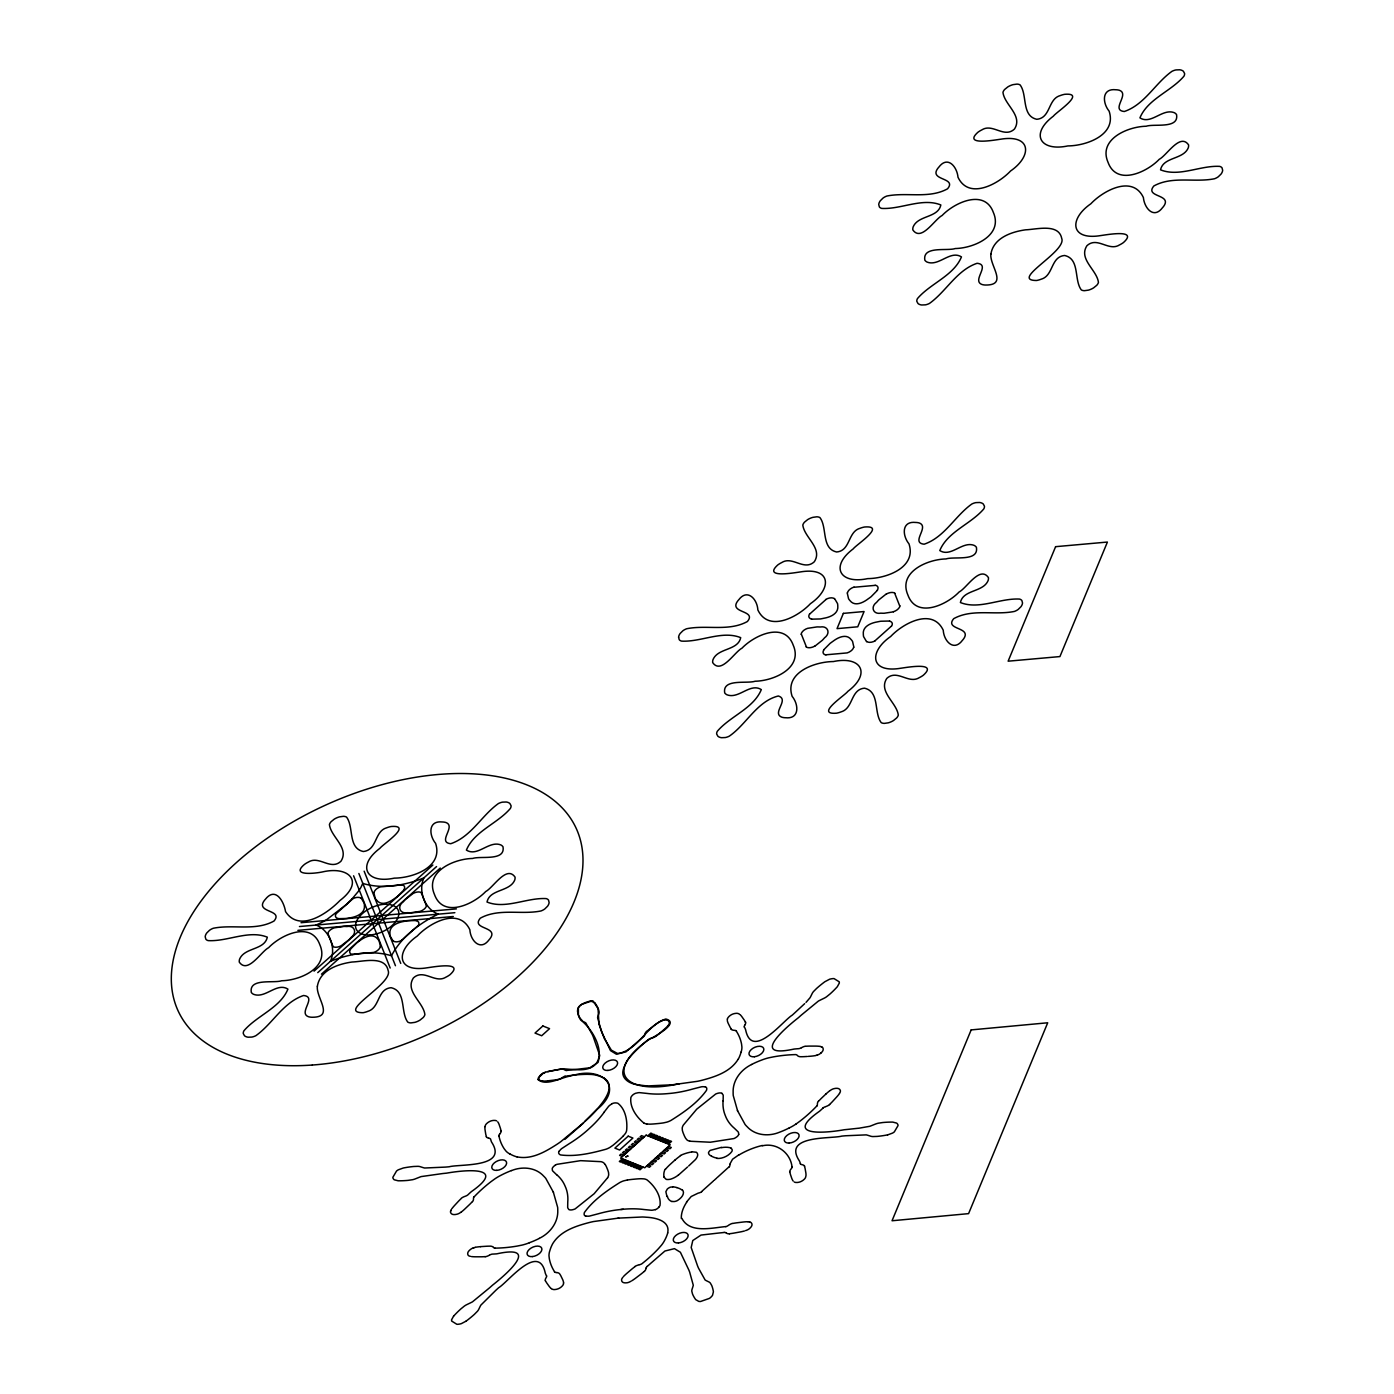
<?xml version="1.0" encoding="UTF-8"?>
<svg xmlns="http://www.w3.org/2000/svg" width="1394" height="1394" viewBox="0 0 1394 1394"><rect width="100%" height="100%" fill="white"/><g stroke="black" fill="none" stroke-linecap="round" stroke-linejoin="round"><path stroke-width="1.5" d="M729.881 1164.426L729.881 1164.6A6.656 3.816 -24.6 0 1 729.236 1166.987M729.881 1164.042L732.564 1159.233L739.099 1154.65M723.137 1100.911L723.225 1095.51A13.574 7.789 -24.6 0 0 722.928 1094.639L721.883 1093.419M484.99 1126.77L484.92 1127.328A40.548 23.262 -24.6 0 0 485.095 1130.151L485.739 1134.176A61.824 35.46 -24.6 0 0 486.401 1136.528L486.436 1136.668M738.663 1134.333L738.541 1132.712A13.574 7.789 -24.6 0 0 738.14 1131.876L734.324 1128.199A87.073 49.94 -24.6 0 1 725.926 1117.117L725.089 1115.008A87.055 49.94 -24.6 0 1 723.068 1100.929M485.025 1126.596L485.251 1125.725A6.674 3.834 -24.6 0 1 485.443 1125.237A6.029 3.45 -24.6 0 1 486.576 1123.669L487.691 1122.71A8.242 4.722 -24.6 0 1 490.148 1121.264L490.984 1120.933A8.242 4.722 -24.6 0 1 493.668 1120.41L495.027 1120.428A6.029 3.45 -24.6 0 1 496.665 1120.915M667.656 1232.923C670.479 1220.795 655.337 1217.642 646.45 1217.241A65.082 37.342 -24.6 0 0 642.355 1216.997L618.03 1218.129M373.836 892.491L375.16 898.276A47.291 27.131 -24.6 0 0 376.485 900.036M380.475 946.718L379.151 940.933A47.291 27.131 -24.6 0 0 377.826 939.173C373.034 932.795 364.583 936.96 359.582 940.811A47.291 27.131 -24.6 0 0 356.655 942.936L350.243 949.419M847.238 592.973L848.563 598.758A47.291 27.131 -24.6 0 0 849.887 600.518C854.679 606.913 863.147 602.731 868.131 598.88A47.291 27.131 -24.6 0 0 871.076 596.754L877.471 590.272M853.877 647.199L852.553 641.414A47.291 27.131 -24.6 0 0 851.229 639.672C846.437 633.277 837.968 637.441 832.985 641.292A47.291 27.131 -24.6 0 0 830.04 643.436L823.627 649.9M646.119 1268.07L645.962 1268.679A7.371 4.234 -24.6 0 1 644.411 1271.433M741.155 1052.017L741.434 1051.006A33.351 19.133 -24.6 0 0 741.904 1047.016L741.556 1044.071A108.732 62.364 -24.6 0 0 736.259 1031.055M450.872 1210.41L451.36 1209.504M744.797 1025.165L744.675 1025.392A4.391 2.509 -24.6 0 0 744.257 1027.029M404.086 889.79L397.673 896.272A47.291 27.131 -24.6 0 1 394.746 898.398C389.745 902.249 381.276 906.431 376.485 900.036M738.21 1059.179C730.526 1071.759 715.575 1076.691 702.088 1080.245A65.082 37.342 -24.6 0 1 697.453 1081.308L672.152 1084.828M607.61 1177.773L594.14 1193.734L575.164 1208.894A8.974 5.14 -24.6 0 1 573.23 1209.574A5.785 3.311 -24.6 0 1 568.891 1209.574L567.968 1208.249A13.574 7.789 -24.6 0 1 567.672 1207.378L567.759 1201.976A87.055 49.94 -24.6 0 0 565.894 1188.002L564.953 1185.789A87.073 49.94 -24.6 0 0 556.642 1174.654M839.537 1093.384L840.024 1092.478A6.674 3.834 -24.6 0 0 840.233 1091.99A6.029 3.45 -24.6 0 0 840.338 1090.526L839.937 1089.69A8.242 4.722 -24.6 0 0 838.526 1088.609L837.881 1088.418A8.242 4.722 -24.6 0 0 835.442 1088.383L833.961 1088.662A6.029 3.45 -24.6 0 0 831.765 1089.516A6.674 3.834 -24.6 0 0 831.138 1089.881L830.162 1090.509M686.493 1202.046L691.232 1196.488L698.237 1193.107A6.656 3.816 -24.6 0 0 701.67 1191.818M559.116 1151.305L560.615 1149.545A13.574 7.789 -24.6 0 1 561.747 1148.569L568.979 1143.847A87.055 49.94 -24.6 0 0 587.397 1130.255L590.237 1127.659A87.073 49.94 -24.6 0 0 604.142 1112.238M839.415 1093.558L839.031 1094.133A40.548 23.262 -24.6 0 1 836.47 1097.217L832.375 1101.678A61.824 35.46 -24.6 0 1 829.674 1104.362L829.5 1104.518M604.072 1112.238L608.533 1106.418A13.574 7.789 -24.6 0 1 609.596 1105.407L611.757 1103.909M499.941 1133.758L499.522 1134.298A4.339 2.492 -24.6 0 0 498.721 1135.988M665.53 1169.287L666.297 1168.329A25.319 14.532 -24.6 0 1 666.855 1167.684A53.686 30.79 -24.6 0 1 670.148 1164.426L674.853 1160.156M623.048 1277.061L622.369 1277.949A6.674 3.834 -24.6 0 0 622.055 1278.437A6.029 3.45 -24.6 0 0 621.585 1279.971L621.724 1280.912A8.242 4.722 -24.6 0 0 622.735 1282.236L623.275 1282.515A8.242 4.722 -24.6 0 0 625.488 1282.881L626.917 1282.794A6.029 3.45 -24.6 0 0 629.13 1282.166A6.674 3.834 -24.6 0 0 629.792 1281.853L630.994 1281.243M667.848 1025.827L668.528 1024.938A6.674 3.834 -24.6 0 0 668.841 1024.451A6.029 3.45 -24.6 0 0 669.312 1022.9L669.172 1021.976A8.242 4.722 -24.6 0 0 668.162 1020.652L667.621 1020.373A8.242 4.722 -24.6 0 0 665.408 1020.007L663.98 1020.094A6.029 3.45 -24.6 0 0 661.767 1020.722M336.407 913.471L352.543 899.06M417.921 925.755L401.786 940.148M809.792 613.952L825.928 599.542M891.306 626.237L875.171 640.648M667.691 1026.001L667.186 1026.576A40.548 23.262 -24.6 0 1 664.067 1029.504L659.17 1033.703A61.841 35.477 -24.6 0 1 656.016 1036.195L655.894 1036.282A7.388 4.234 -24.6 0 1 652.183 1037.99M453.59 1316.145L451.586 1319.769A13.696 7.859 -24.6 0 0 451.656 1321.059L456.744 1324.23A4.984 2.858 -24.6 0 0 457.946 1324.283L459.306 1324.108A13.243 7.597 -24.6 0 0 461.292 1323.655L466.101 1321.146M472.339 1201.645L472.287 1201.698A61.841 35.477 -24.6 0 1 469.621 1204.451L465.056 1208.79A40.548 23.262 -24.6 0 1 461.78 1211.647L461.083 1212.135M818.505 1101.295L818.661 1101.138A61.841 35.477 -24.6 0 1 821.258 1098.437L825.823 1094.098M352.316 898.59L358.188 891.568A53.495 30.685 -24.6 0 0 359.077 890.313L359.391 889.842A46.351 26.591 -24.6 0 0 361.203 886.811L362.771 883.326A36.749 21.084 -24.6 0 0 363.416 883.622C382.862 889.302 404.347 885.469 422.94 878.307A36.697 21.049 -24.6 0 0 423.881 877.889A36.749 21.084 -24.6 0 0 423.567 878.568C418.287 891.358 424.647 908.505 437.594 913.906A36.697 21.049 -24.6 0 0 438.274 914.15A36.749 21.084 -24.6 0 0 437.315 914.551C419.141 923.56 401.577 936.89 391.871 955.029A36.697 21.049 -24.6 0 0 391.557 955.883A36.749 21.084 -24.6 0 0 390.912 955.587C371.466 949.906 349.981 953.74 331.389 960.902A36.697 21.049 -24.6 0 0 330.448 961.32A36.749 21.084 -24.6 0 0 330.744 960.64C336.024 947.85 329.664 930.704 316.734 925.302A36.697 21.049 -24.6 0 0 316.055 925.058L320.812 922.88A46.385 26.608 -24.6 0 0 324.802 920.737L325.394 920.389A53.286 30.563 -24.6 0 0 326.998 919.413L345.956 904.828A95.872 54.993 -24.6 0 0 352.316 898.59M623.275 1135.971L625.296 1133.583A13.034 7.475 -24.6 0 0 626.62 1130.586C627.596 1121.212 625.732 1109.31 617.925 1103.316A8.974 5.14 -24.6 0 0 616.392 1102.968A5.785 3.311 -24.6 0 0 611.705 1103.821M585.027 1121.212L597.817 1108.317A65.082 37.342 -24.6 0 0 600.483 1105.076C606.146 1098.141 614.824 1085.055 604.299 1078.329M806.011 1002.408L810.053 997.721A54.122 31.051 -24.6 0 0 811.151 995.612L812.319 993.242A12.372 7.092 -24.6 0 1 813.504 991.552L816.553 988.485A78.256 44.887 -24.6 0 1 824.812 981.759L829.587 979.233A13.243 7.597 -24.6 0 1 831.591 978.78L832.95 978.605A4.984 2.858 -24.6 0 1 834.152 978.658L839.24 981.829A13.696 7.859 -24.6 0 1 839.293 983.119L837.306 986.743A78.9 45.253 -24.6 0 1 830.11 993.905L826.555 996.78A12.372 7.092 -24.6 0 1 824.446 998.069L821.223 999.637A54.122 31.034 -24.6 0 0 818.417 1001.049L801.428 1015.006A166.496 95.506 -24.6 0 0 798.413 1017.69C782.853 1029.852 750.808 1058.464 794.092 1049.055A93.032 53.373 -24.6 0 1 798.745 1048.671A4.391 2.509 -24.6 0 0 800.958 1047.957L801.376 1047.748M804.669 1003.663L795.155 1012.497A166.496 95.506 -24.6 0 1 792.193 1015.198C783.306 1020.356 751.993 1060.956 745.598 1029.696A93.032 53.373 -24.6 0 0 744.396 1026.977M580.165 1125.725L589.836 1117.012A149.28 85.626 -24.6 0 0 597.329 1109.171C623.815 1087.39 603.027 1067.543 575.565 1074.704A50.602 29.03 -24.6 0 0 568.996 1076.29C559.813 1078.276 545.629 1086.292 538.101 1079.583M728.818 1167.039L716.986 1177.756M716.289 1178.4L714.216 1180.265M583.528 1123.006L564.797 1139.438M688.671 1165.976L695.397 1159.616A12.755 7.319 -24.6 0 0 697.383 1156.375L697.662 1155.382A9.34 5.367 -24.6 0 0 696.338 1152.246L691.685 1151.775M622.334 1158.797L619.337 1161.498L620.661 1162.038L623.676 1159.338M647.844 1135.814L650.841 1133.113L652.183 1133.653L649.186 1136.354M625.07 1159.895L622.072 1162.596L623.414 1163.136L626.411 1160.435M650.58 1136.912L653.594 1134.211L654.919 1134.733L651.922 1137.434M627.77 1160.975L624.773 1163.676L626.115 1164.217L629.112 1161.516M653.298 1137.992L656.295 1135.291L657.637 1135.814L654.622 1138.515M630.611 1162.108L627.614 1164.809L628.955 1165.349L631.952 1162.648M656.121 1139.125L659.135 1136.424L660.46 1136.946L657.463 1139.647M633.434 1163.241L630.437 1165.942L631.761 1166.464L634.758 1163.763M658.944 1140.24L661.941 1137.539L663.283 1138.079L660.286 1140.78M636.256 1164.373L633.259 1167.074L634.601 1167.597L637.598 1164.896M661.784 1141.372L664.781 1138.671L666.123 1139.212L663.126 1141.913M638.975 1165.454L635.978 1168.155L637.302 1168.677L640.299 1165.976M664.485 1142.453L667.482 1139.752L668.824 1140.292L665.827 1142.993M641.71 1166.534L638.713 1169.235L640.038 1169.775L643.052 1167.074M667.221 1143.55L670.218 1140.85L671.559 1141.39L668.562 1144.091M687.573 1166.97L678.442 1175.072M314.051 971.148L432.872 865.047M317.745 972.646L436.566 866.563M321.456 974.162L440.26 868.061M701.565 1191.591L713.501 1180.892M580.688 1125.237L560.719 1141.721A65.082 37.342 -24.6 0 1 556.764 1144.439C545.106 1151.914 531.48 1159.843 517.104 1156.881M646.642 1031.49L646.799 1031.351A61.824 35.46 -24.6 0 1 649.883 1028.824L655.163 1024.799A40.548 23.262 -24.6 0 1 658.909 1022.203L659.676 1021.785M644.202 1271.45L644.15 1271.502A61.824 35.46 -24.6 0 1 641.013 1274.064L635.734 1278.071A40.548 23.262 -24.6 0 1 631.987 1280.685M820.944 1053.01L819.742 1053.934A6.029 3.45 -24.6 0 1 817.616 1054.979A6.674 3.834 -24.6 0 1 816.936 1055.188M635.072 1266.554L634.88 1266.693A61.841 35.477 -24.6 0 0 631.726 1269.185L626.812 1273.384A40.548 23.262 -24.6 0 0 623.676 1276.312M829.813 1090.735L829.134 1091.241A40.548 23.262 -24.6 0 0 825.84 1094.098M796.026 1124.017L799.929 1121.194A108.732 62.364 -24.6 0 0 816.657 1106.139M460.787 1212.344L459.898 1212.919A6.674 3.834 -24.6 0 1 459.131 1213.372A6.029 3.45 -24.6 0 1 456.936 1214.226L455.455 1214.505A8.242 4.722 -24.6 0 1 453.015 1214.47L452.37 1214.279A8.242 4.722 -24.6 0 1 450.959 1213.181L450.558 1212.362A6.029 3.45 -24.6 0 1 450.663 1210.898M562.34 1077.597L562.88 1077.248A4.339 2.492 -24.6 0 1 565.058 1076.22M562.183 1077.701L562.026 1077.806A7.388 4.234 -24.6 0 1 558.367 1079.531L558.14 1079.444A61.841 35.477 -24.6 0 1 554.237 1080.071L547.912 1080.838M680.586 1155.731L679.784 1156.253A44.242 25.371 -24.6 0 0 674.888 1160.174M728.208 1225.518L728.016 1225.64A4.339 2.492 -24.6 0 1 725.838 1226.668M728.713 1225.187L728.87 1225.082A7.388 4.234 -24.6 0 1 732.53 1223.357L732.756 1223.444A61.841 35.477 -24.6 0 1 736.659 1222.817L742.985 1222.05A40.548 23.262 -24.6 0 1 747.184 1221.736L747.916 1221.771M659.902 1021.645L661.104 1021.035M751.575 1064.528C740.894 1069.651 732.547 1080.402 733.139 1092.635A65.082 37.342 -24.6 0 0 733.261 1095.614L737.618 1110.966M539.304 1238.36C550.003 1233.237 558.349 1222.468 557.757 1210.253A65.082 37.342 -24.6 0 0 557.635 1207.274L553.279 1191.922M886.357 593.896L878.778 599.908A47.291 27.131 -24.6 0 0 876.599 602.347C870.309 606.791 873.027 614.667 880.886 613.168A47.291 27.131 -24.6 0 0 884.092 613.255L893.467 611.844M814.758 646.276L822.321 640.282A47.291 27.131 -24.6 0 0 824.516 637.842C830.789 633.381 828.088 625.523 820.212 627.004A47.291 27.131 -24.6 0 0 817.023 626.917L807.631 628.328A7.266 4.165 -24.6 0 0 801.132 634.305M801.463 1047.696L801.898 1047.486A7.371 4.234 -24.6 0 1 805.68 1046.127L805.854 1046.249A61.824 35.46 -24.6 0 1 809.583 1046.092L815.542 1046.092A40.548 23.262 -24.6 0 1 819.463 1046.319L820.125 1046.441M489.521 1255.14L489.921 1254.931A4.391 2.509 -24.6 0 1 492.187 1254.112A93.032 53.373 -24.6 0 0 496.787 1253.833C540.018 1244.424 508.165 1272.879 492.483 1285.198A166.496 95.506 -24.6 0 1 489.468 1287.882L472.479 1301.839A54.122 31.034 -24.6 0 1 469.673 1303.251L466.45 1304.801A12.372 7.092 -24.6 0 0 464.324 1306.108L460.787 1308.983A78.9 45.253 -24.6 0 0 453.608 1316.145M489.172 1255.314L488.998 1255.402A7.371 4.234 -24.6 0 1 485.217 1256.761M789.265 1127.938L790.659 1127.241A33.351 19.133 -24.6 0 0 796.026 1124.017M544.061 1072.84A6.674 3.834 -24.6 0 0 543.381 1073.136L538.328 1077.91A10.682 6.134 -24.6 0 0 538.101 1079.583M544.096 1072.735L545.35 1072.265M543.399 1073.153L546.431 1071.934A40.548 23.262 -24.6 0 1 550.822 1070.923L557.269 1069.738A61.824 35.46 -24.6 0 1 561.155 1069.181L561.381 1069.163M529.424 1242.751L527.96 1243.309A33.351 19.133 -24.6 0 1 522.001 1245.103L517.348 1246.044A108.732 62.364 -24.6 0 1 495.288 1248.135M825.527 1106.679L825.091 1106.836A4.391 2.509 -24.6 0 0 822.965 1107.969M825.806 1106.575L826.067 1106.47A7.371 4.234 -24.6 0 0 829.622 1104.588M511.528 1170.594C522.28 1166.186 535.749 1167.301 543.834 1176.275A65.082 37.342 -24.6 0 1 545.821 1178.435L553.453 1192.34M745.616 1230.606L746.801 1230.153A6.674 3.834 -24.6 0 0 747.48 1229.874A6.029 3.45 -24.6 0 0 749.449 1228.637L750.495 1227.644A8.242 4.722 -24.6 0 0 751.784 1225.727L751.958 1225.134A8.242 4.722 -24.6 0 0 751.732 1223.462L751.192 1222.712A6.029 3.45 -24.6 0 0 749.798 1221.998M655.337 1209.591L652.793 1210.149A13.574 7.789 -24.6 0 1 651.364 1210.253L644.22 1209.556A87.055 49.94 -24.6 0 0 623.937 1209.19L620.8 1209.504M816.936 1055.188L815.734 1055.502M473.96 1247.7L475.232 1247.369M547.807 1071.69L561.242 1069.024A22.409 12.842 -24.6 0 1 565.18 1068.937L568.595 1069.215A45.758 26.242 -24.6 0 0 573.108 1069.39C611.652 1074.007 601.354 1037.45 581.768 1020.826A12.372 7.092 -24.6 0 1 580.584 1019.833L579.19 1017.428A78.256 44.887 -24.6 0 1 577.499 1011.086C577.343 1004.604 585.898 1002.181 590.986 1000.892A4.931 2.823 -24.6 0 1 593.217 1001.119L598.061 1008.664L598.984 1024.276L604.438 1038.739L611.374 1050.17L617.35 1053.376A8.503 4.879 -24.6 0 0 621.027 1052.906C639.933 1047.086 647.356 1024.799 665.827 1018.997C679.889 1022.621 656.173 1035.69 650.859 1038.53A20.962 12.023 -24.6 0 0 646.485 1041.248C602.557 1073.607 627.875 1095.423 679.348 1083.713M638.888 1264.881L638.713 1264.933A7.388 4.234 -24.6 0 0 634.967 1266.466M652.009 1038.007L651.207 1038.216A4.339 2.492 -24.6 0 0 648.977 1039.14A108.732 62.364 -24.6 0 0 632.388 1054.3L629.548 1057.541A33.351 19.133 -24.6 0 0 626.673 1061.758L626.115 1062.803A55.168 31.644 -24.6 0 0 623.153 1069.965C620.731 1078.939 630.349 1084.149 637.877 1084.759M639.463 1264.724L639.689 1264.672A4.339 2.492 -24.6 0 0 641.92 1263.748A108.732 62.364 -24.6 0 0 658.508 1248.588L661.348 1245.347A33.351 19.133 -24.6 0 0 664.224 1241.13L664.781 1240.085A55.168 31.644 -24.6 0 0 667.743 1232.906M853.999 587.257L875.101 585.375M815.42 1055.589L814.584 1055.746A40.548 23.262 -24.6 0 1 810.332 1056.234L808.311 1056.391M475.476 1247.299L476.295 1247.142A40.548 23.262 -24.6 0 1 480.564 1246.654M887.56 1134.925L892.63 1133.061A13.696 7.859 -24.6 0 0 894.338 1131.876L897.997 1125.655A4.984 2.858 -24.6 0 0 897.928 1124.801L897.527 1124.034A13.243 7.597 -24.6 0 0 896.673 1123.111L892.77 1122.1A78.256 44.887 -24.6 0 0 882.82 1122.519L878.359 1123.181A12.372 7.092 -24.6 0 0 875.99 1123.86L872.679 1125.167A54.122 31.051 -24.6 0 1 869.751 1126.3L859.331 1128.147M627.387 1180.021L623.972 1180.77A13.034 7.475 -24.6 0 0 619.807 1182.53C606.826 1190.72 593.478 1199.92 584.434 1212.466A8.974 5.14 -24.6 0 0 584.138 1213.808A5.785 3.311 -24.6 0 0 585.828 1216.213M725.838 1226.581C711.916 1227.8 689.734 1233.795 681.858 1218.321M762.344 1145.816C776.406 1142.383 790.45 1152.664 792.036 1166.935M858.443 1128.234L848.284 1129.332A166.496 95.506 -24.6 0 1 844.328 1129.732C823.209 1133.496 783.898 1136.197 819.567 1111.21A93.032 53.373 -24.6 0 0 823.052 1108.003M729.515 1233.725L729.742 1233.707A61.824 35.46 -24.6 0 0 733.627 1233.15L740.075 1231.982A40.548 23.262 -24.6 0 0 744.466 1230.989M721.517 1147.349L710.191 1150.399A7.04 4.043 -24.6 0 0 709.006 1151.723L708.657 1152.35A3.415 1.969 -24.6 0 0 708.483 1152.977L708.954 1154.249A18.07 10.368 -24.6 0 0 711.654 1156.253M618.727 1218.06L593.443 1221.562A65.082 37.342 -24.6 0 0 588.808 1222.643C575.321 1226.197 560.371 1231.129 552.686 1243.709A55.168 31.644 -24.6 0 0 549.794 1250.854L549.463 1251.882A33.351 19.133 -24.6 0 0 548.992 1255.872L549.341 1258.817A108.732 62.364 -24.6 0 0 554.638 1271.833M623.292 1209.26L620.156 1209.574A87.073 49.94 -24.6 0 0 597.956 1213.86L589.662 1216.038A13.574 7.789 -24.6 0 1 588.198 1216.213L585.933 1216.108M301.034 922.706L456.448 908.871M299.449 926.54L454.862 912.687M297.88 930.356L453.277 916.503M672.866 1084.759L648.541 1085.891A65.082 37.342 -24.6 0 1 644.446 1085.647L638.504 1084.863M480.564 1246.637L486.75 1246.236A61.841 35.477 -24.6 0 1 490.444 1246.149L490.636 1246.166A7.388 4.234 -24.6 0 1 493.267 1247.16L493.459 1247.369M485.182 1256.621L485.112 1256.621A61.824 35.46 -24.6 0 1 481.313 1256.796L475.337 1256.796A40.548 23.262 -24.6 0 1 471.433 1256.569M807.353 1056.46L804.146 1056.652A61.841 35.477 -24.6 0 1 800.452 1056.722L800.313 1056.722A7.388 4.234 -24.6 0 1 797.612 1055.728L797.246 1055.345A4.339 2.492 -24.6 0 0 795.713 1054.596A108.732 62.364 -24.6 0 0 773.548 1056.844L768.896 1057.785A33.351 19.133 -24.6 0 0 762.936 1059.579L761.472 1060.137A55.168 31.644 -24.6 0 0 751.558 1064.476M590.342 1001.397L581.612 1004.429A4.984 2.858 -24.6 0 0 580.479 1005.248L579.503 1006.172A13.243 7.597 -24.6 0 0 578.371 1007.566L578.405 1014.797A60.639 34.78 -24.6 0 0 580.218 1018.404L582.936 1021.419M672.71 1186.886L670.584 1187.13A3.415 1.969 -24.6 0 0 669.678 1187.461L668.859 1187.897A7.04 4.043 -24.6 0 0 667.29 1189.065L665.862 1191.713L666.959 1196.505M542.963 1081.117L543.73 1081.134A40.548 23.262 -24.6 0 0 547.912 1080.82M825.997 654.797L847.116 652.915A7.266 4.165 -24.6 0 0 853.668 647.252M401.716 884.894L380.614 886.776A7.266 4.165 -24.6 0 0 374.062 892.439M352.612 954.315L373.714 952.433A7.266 4.165 -24.6 0 0 380.266 946.77M542.754 1081.099L541.796 1081.012A6.674 3.834 -24.6 0 1 541.099 1080.89M748.142 1221.789L749.24 1221.893A6.674 3.834 -24.6 0 1 749.763 1222.102M556.833 1272.583L556.171 1272.513A4.339 2.492 -24.6 0 1 554.446 1271.938M646.781 1124L649.831 1124.156A73.934 42.395 -24.6 0 0 656.591 1123.686A73.934 42.395 -24.6 0 0 663.492 1122.884L666.924 1122.118A13.034 7.475 -24.6 0 0 671.072 1120.358C684.071 1112.168 697.418 1102.968 706.462 1090.404A8.974 5.14 -24.6 0 0 706.758 1089.08A5.785 3.311 -24.6 0 0 705.068 1086.675M717.039 1158.187L714.652 1157.543A71.077 40.757 -24.6 0 1 713.362 1157.055L711.62 1156.288M704.963 1086.78L702.698 1086.675A13.574 7.789 -24.6 0 0 701.234 1086.85L692.94 1088.975A87.073 49.94 -24.6 0 1 670.741 1093.349L666.959 1093.68A87.055 49.94 -24.6 0 1 646.624 1093.384L639.532 1092.635A13.574 7.789 -24.6 0 0 638.086 1092.739L635.559 1093.297A5.785 3.311 -24.6 0 0 631.709 1096.12A8.974 5.14 -24.6 0 0 630.872 1097.496C629.583 1107.237 636.431 1116.995 643.749 1122.937M672.047 1201.401L673.703 1201.558A5.297 3.032 -24.6 0 0 677.414 1200.565L679.54 1199.049A11.222 6.43 -24.6 0 0 682.154 1189.674M820.317 1046.493L821.293 1046.755A6.674 3.834 -24.6 0 1 821.728 1046.911M689.891 1141.233L710.313 1142.226L733.993 1138.549A8.974 5.14 -24.6 0 0 735.805 1137.556A5.785 3.311 -24.6 0 0 738.803 1134.315M470.51 1256.377L469.656 1256.151A6.674 3.834 -24.6 0 1 469.151 1255.977A6.029 3.45 -24.6 0 1 468.036 1255.018L467.739 1254.147A8.242 4.722 -24.6 0 1 467.966 1252.335L468.279 1251.725A8.242 4.722 -24.6 0 1 469.952 1249.878L471.155 1248.954A6.029 3.45 -24.6 0 1 473.28 1247.909M889.668 621.027L880.781 621.236A47.291 27.131 -24.6 0 0 877.262 621.916C870.884 622.979 862.328 626.481 863.322 634.375A47.291 27.131 -24.6 0 0 863.566 636.605L866.545 641.658M811.447 619.163L820.334 618.953A47.291 27.131 -24.6 0 0 823.837 618.256C830.232 617.211 838.77 613.691 837.794 605.798A47.291 27.131 -24.6 0 0 837.533 603.585L834.553 598.514M416.283 920.528L407.379 920.754A47.291 27.131 -24.6 0 0 403.877 921.434C397.482 922.479 388.943 925.999 389.919 933.893A47.291 27.131 -24.6 0 0 390.181 936.123L393.16 941.177M338.045 918.681L346.932 918.454A47.291 27.131 -24.6 0 0 350.452 917.775C356.829 916.729 365.385 913.209 364.409 905.316A47.291 27.131 -24.6 0 0 364.148 903.085L361.168 898.032M488.911 1138.218L489.242 1138.306A4.391 2.509 -24.6 0 1 490.583 1139.107A93.032 53.373 -24.6 0 0 491.507 1141.965C508.775 1168.067 459.637 1163.833 449.147 1166.778A166.496 95.506 -24.6 0 1 445.209 1167.109L424.63 1168.015A54.122 31.034 -24.6 0 1 422.417 1167.388L419.96 1166.604A12.372 7.092 -24.6 0 0 417.973 1166.325L413.722 1166.482A78.9 45.253 -24.6 0 0 403.319 1167.998L398.248 1169.827A13.696 7.859 -24.6 0 0 396.541 1171.012L392.899 1177.233A4.984 2.858 -24.6 0 0 392.969 1178.087L393.369 1178.854A13.243 7.597 -24.6 0 0 394.223 1179.777L398.126 1180.788A78.256 44.887 -24.6 0 0 408.076 1180.37L412.537 1179.707A12.372 7.092 -24.6 0 0 414.907 1179.028L418.217 1177.721A54.122 31.051 -24.6 0 1 421.145 1176.588L442.612 1173.556A166.496 95.506 -24.6 0 1 446.55 1173.156C467.513 1169.461 507.137 1166.534 471.329 1191.678A93.032 53.373 -24.6 0 0 467.844 1194.885A4.391 2.509 -24.6 0 1 465.788 1196.035L464.916 1196.383A7.371 4.234 -24.6 0 0 461.275 1198.3L461.222 1198.526A61.824 35.46 -24.6 0 0 458.521 1201.21L454.392 1205.671A40.548 23.262 -24.6 0 0 451.848 1208.737M488.702 1138.166L488.632 1138.149A7.371 4.234 -24.6 0 1 486.262 1136.755M804.634 1166.133A7.371 4.234 -24.6 0 0 802.404 1164.757L801.829 1164.617A4.391 2.509 -24.6 0 1 800.313 1163.781M676.874 1187.583L678.739 1188.246A71.077 40.757 -24.6 0 1 679.976 1188.786L681.893 1189.849M644.342 1136.755L641.501 1135.622L640.09 1136.894L642.93 1138.027M668.458 1146.391L671.298 1147.523L669.887 1148.795L667.046 1147.663M641.449 1139.368L638.609 1138.236L637.197 1139.508L640.038 1140.64M665.565 1149.005L668.406 1150.137L666.994 1151.409L664.154 1150.277M638.591 1141.947L635.751 1140.815L634.34 1142.087L637.163 1143.219M662.708 1151.583L665.548 1152.716L664.119 1153.988L661.296 1152.855M635.577 1144.648L632.754 1143.516L631.343 1144.788L634.165 1145.92M659.711 1154.284L662.533 1155.417L661.122 1156.689L658.282 1155.556M632.597 1147.332L629.774 1146.199L628.363 1147.471L631.186 1148.604M656.731 1156.968L659.554 1158.1L658.142 1159.372L655.302 1158.24M629.6 1150.033L626.76 1148.9L625.348 1150.172L628.189 1151.305M653.716 1159.669L656.557 1160.801L655.145 1162.073L652.305 1160.941M626.742 1152.611L623.902 1151.479L622.491 1152.751L625.331 1153.884M650.859 1162.247L653.699 1163.38L652.287 1164.652L649.447 1163.52M623.85 1155.225L621.01 1154.093L619.598 1155.365L622.438 1156.497M647.966 1164.861L650.806 1165.994L649.377 1167.266L646.555 1166.133M583.581 1021.732L583.912 1021.889A54.122 31.051 -24.6 0 1 585.759 1022.865L592.311 1034.609A166.496 95.506 -24.6 0 1 593.304 1036.909L599.716 1055.38L598.113 1062.35L589.836 1067.804L571.488 1069.93A93.032 53.373 -24.6 0 0 566.8 1070.418M510.082 1154.11L509.193 1153.605A33.351 19.133 -24.6 0 1 506.092 1151.2L504.279 1148.9A108.732 62.364 -24.6 0 1 498.93 1135.918M726.291 1233.028L726.047 1232.888A4.391 2.509 -24.6 0 0 724.148 1232.383M551.501 1288.718L552.233 1289.119A6.674 3.834 -24.6 0 0 552.686 1289.328A6.029 3.45 -24.6 0 0 554.568 1289.572L556.014 1289.398A8.242 4.722 -24.6 0 0 558.715 1288.561L559.517 1288.161A8.242 4.722 -24.6 0 0 561.73 1286.523L562.688 1285.495A6.029 3.45 -24.6 0 0 563.472 1283.926M739.43 1014.187L738.663 1013.752A6.674 3.834 -24.6 0 0 738.21 1013.56A6.029 3.45 -24.6 0 0 736.328 1013.316L734.882 1013.49A8.242 4.722 -24.6 0 0 732.181 1014.309L731.38 1014.727A8.242 4.722 -24.6 0 0 729.149 1016.365L728.208 1017.393A6.029 3.45 -24.6 0 0 727.424 1018.962M730.996 1148.29L731.902 1149.144A5.297 3.032 -24.6 0 1 731.798 1151.566L730.282 1153.343A11.222 6.43 -24.6 0 1 716.864 1158.397M551.31 1288.596L550.891 1288.265A40.548 23.262 -24.6 0 1 549.044 1286.192L546.709 1282.916A61.824 35.46 -24.6 0 1 545.507 1280.79L545.507 1280.772M556.572 1174.689L552.756 1171.012A13.574 7.789 -24.6 0 1 552.355 1170.176L552.233 1168.555A5.785 3.311 -24.6 0 1 555.108 1165.332M493.598 1247.508L493.703 1247.595A4.339 2.492 -24.6 0 0 495.184 1248.292M894.756 593.408L899.722 605.937M806.359 646.781L801.376 634.253M421.371 892.927L426.337 905.455M332.957 946.299L327.991 933.771M793.169 1181.014L792.855 1180.613A40.548 23.262 -24.6 0 1 791.705 1178.174L790.415 1174.393A61.841 35.477 -24.6 0 1 789.893 1171.988L789.875 1171.936M497.728 1121.874L498.041 1122.275A40.548 23.262 -24.6 0 1 499.191 1124.714L500.463 1128.495A61.841 35.477 -24.6 0 1 501.004 1130.9L501.021 1131.057M595.186 1003.262L592.101 1001.502A13.696 7.859 -24.6 0 0 590.342 1001.397M731.397 1029.208L731.432 1029.242A61.841 35.477 -24.6 0 1 730.055 1027.064L728.278 1023.492A40.548 23.262 -24.6 0 1 727.372 1020.948M605.205 1164.548L603.811 1162.91A13.034 7.475 -24.6 0 0 600.988 1161.672L580.584 1160.662L556.903 1164.339A8.974 5.14 -24.6 0 0 555.091 1165.314M745.372 1022.098L745.442 1022.238A61.824 35.46 -24.6 0 0 744.187 1019.972L741.869 1016.679A40.548 23.262 -24.6 0 0 740.04 1014.605M737.443 1110.548L745.076 1124.453A65.082 37.342 -24.6 0 0 747.045 1126.613C755.147 1135.587 768.617 1136.702 779.351 1132.294A55.168 31.644 -24.6 0 0 789.248 1127.92M364.148 871.18L400.74 963.411M358.868 873.48L395.46 965.728M353.588 875.798L390.181 968.028M804.443 1166.22L804.495 1166.36A61.824 35.46 -24.6 0 1 805.14 1168.712L805.837 1172.737A40.548 23.262 -24.6 0 1 805.993 1175.543L805.68 1176.989A6.674 3.834 -24.6 0 1 805.453 1177.651A6.029 3.45 -24.6 0 1 804.321 1179.202L803.205 1180.178A8.242 4.722 -24.6 0 1 800.748 1181.624L799.912 1181.955A8.242 4.722 -24.6 0 1 797.229 1182.478L795.869 1182.46A6.029 3.45 -24.6 0 1 794.231 1181.973M663.753 1176.937L666.227 1179.376A9.34 5.367 -24.6 0 0 670.653 1179.167L671.159 1178.993A13.661 7.841 -24.6 0 0 678.373 1175.037M563.559 1282.463L563.472 1281.957A40.548 23.262 -24.6 0 0 562.584 1279.413L560.841 1275.824A61.841 35.477 -24.6 0 0 559.552 1273.75L559.464 1273.646A7.388 4.234 -24.6 0 0 556.92 1272.565M727.337 1020.199L727.354 1019.432A6.674 3.834 -24.6 0 1 727.407 1019.066M563.559 1282.637L563.542 1283.456A6.674 3.834 -24.6 0 1 563.49 1283.822M678.599 637.25L679.226 639.637A8.852 5.071 -24.6 0 0 681.596 641.118C701.095 642.181 722.127 630.175 740.702 637.65C737.949 650.789 717.945 647.74 713.014 659.606A15.369 8.817 -24.6 0 0 712.7 662.62C721.203 674.853 734.533 651.904 741.991 648.175C754.415 635.159 784.543 621.201 793.221 645.178C803.258 668.196 773.565 680.917 755.112 681.23C747.045 684.001 722.127 678.251 724.706 692.905A15.369 8.817 -24.6 0 0 726.971 694.787C738.75 699.422 750.164 682.468 761.316 689.612C753.492 708.535 730.317 716.028 717.352 731.24A8.852 5.071 -24.6 0 0 716.673 734.046L717.858 736.206A11.657 6.674 -24.6 0 0 721.517 737.705L725.263 737.548A8.852 5.071 -24.6 0 0 729.341 736.137C746.557 724.235 756.977 701.252 778.322 695.989C789.893 699.509 771.387 713.17 781.773 717.161A15.369 8.817 -24.6 0 0 785.519 717.736C799.651 719.304 798.867 704.545 792.14 696.355C784.23 672.588 814.776 661.662 833.368 661.558C861.213 655.65 871.546 673.563 847.813 691.389C845.112 695.327 814.532 714.948 836.522 713.188A15.369 8.817 -24.6 0 0 841.035 711.881C853.442 708.483 850.41 689.42 864.489 688.183C879.98 691.651 873.655 712.752 881.182 722.597A8.852 5.071 -24.6 0 0 884.336 723.381L888.239 722.841A11.657 6.674 -24.6 0 0 893.484 720.541L896.586 718.015A8.852 5.071 -24.6 0 0 898.294 715.105C896.882 702.715 878.081 691.842 886.776 678.425C897.109 668.824 908.574 684.471 919.308 677.641A15.369 8.817 -24.6 0 0 923.368 675.201C938.406 661.627 906.867 667.43 900.698 668.249C870.135 673.389 868.514 651.8 890.696 636.483C903.085 623.31 932.412 607.314 943.25 630.245C943.843 641.048 953.757 651.974 962.383 640.369A15.369 8.817 -24.6 0 0 964.631 637.18C969.544 627.021 944.505 629.6 953.723 618.657C972.263 608.411 994.514 615.486 1014.379 611.443A8.852 5.071 -24.6 0 0 1018.212 609.422L1020.948 606.721A11.657 6.674 -24.6 0 0 1022.516 602.94L1021.889 600.553A8.852 5.071 -24.6 0 0 1019.519 599.072C1000.021 598.009 978.971 610.014 960.396 602.539C963.167 589.383 983.171 592.433 988.102 580.566A15.369 8.817 -24.6 0 0 988.416 577.552C979.895 565.337 966.582 588.268 959.107 591.997C946.7 605.013 916.572 618.988 907.895 595.011C897.858 571.993 927.55 559.273 946.003 558.942C954.054 556.171 978.989 561.921 976.41 547.284A15.369 8.817 -24.6 0 0 974.145 545.385C962.348 540.767 950.952 557.722 939.783 550.56C947.624 531.637 970.799 524.161 983.763 508.949A8.852 5.071 -24.6 0 0 984.425 506.127L983.258 503.983A11.657 6.674 -24.6 0 0 979.599 502.485L975.852 502.624A8.852 5.071 -24.6 0 0 971.775 504.053C954.96 516.059 944.557 537.282 924.17 544.2C910.177 542.841 929.781 526.897 919.343 523.011A15.369 8.817 -24.6 0 0 915.597 522.454C901.448 520.886 902.232 535.644 908.975 543.834C916.869 567.602 886.323 578.51 867.748 578.615C839.902 584.539 829.569 566.626 853.302 548.8C856.003 544.862 886.567 525.224 864.594 527.002A15.369 8.817 -24.6 0 0 860.063 528.291C847.657 531.689 850.688 550.752 836.627 551.989C821.136 548.539 827.461 527.42 819.933 517.592A8.852 5.071 -24.6 0 0 816.779 516.808L812.876 517.348A11.657 6.674 -24.6 0 0 807.631 519.631L804.512 522.158A8.852 5.071 -24.6 0 0 802.822 525.068C804.216 537.474 823.035 548.347 814.323 561.747C804.007 571.348 792.541 555.683 781.79 562.531A15.369 8.817 -24.6 0 0 777.73 564.988C762.692 578.562 794.249 572.742 800.417 571.923C830.963 566.8 832.584 588.39 810.402 603.707C798.03 616.862 768.704 632.876 757.848 609.927C757.273 599.124 747.358 588.216 738.733 599.803A15.369 8.817 -24.6 0 0 736.468 602.992C731.554 613.168 756.611 610.572 747.393 621.515C728.853 631.761 706.601 624.704 686.737 628.729A8.852 5.071 -24.6 0 0 682.886 630.768L680.167 633.451A11.657 6.674 -24.6 0 0 678.599 637.232M847.447 592.92A7.266 4.165 -24.6 0 1 853.999 587.101M875.258 585.201A7.266 4.165 -24.6 0 1 877.279 590.272M811.569 619.006A7.266 4.165 -24.6 0 1 809.583 613.935M825.823 599.42A7.266 4.165 -24.6 0 1 834.379 598.653M814.671 646.171A7.266 4.165 -24.6 0 1 806.133 646.921M825.858 654.971A7.266 4.165 -24.6 0 1 823.819 649.918M889.546 621.166A7.266 4.165 -24.6 0 1 891.533 626.237M875.275 640.77A7.266 4.165 -24.6 0 1 866.737 641.536M886.445 594.001A7.266 4.165 -24.6 0 1 894.965 593.252M899.984 605.885A7.266 4.165 -24.6 0 1 893.467 611.705M739.238 1154.807A48.354 27.741 -24.6 0 1 762.396 1145.45M792.175 1166.9A4.339 2.492 -24.6 0 1 791.409 1168.503L790.956 1169.13A7.388 4.234 -24.6 0 0 789.666 1171.884M681.317 1218.478A48.354 27.741 -24.6 0 1 686.789 1202.064M724.096 1232.47A93.032 53.373 -24.6 0 1 719.409 1232.958L701.043 1235.067L692.783 1240.538L691.18 1247.508L697.592 1265.979A166.496 95.506 -24.6 0 0 698.586 1268.279L705.137 1280.023A54.122 31.051 -24.6 0 0 706.967 1280.999L709.128 1282.062A12.372 7.092 -24.6 0 1 710.313 1283.055L711.707 1285.46A78.256 44.887 -24.6 0 1 713.397 1291.802L712.526 1295.305A13.243 7.597 -24.6 0 1 711.393 1296.699L710.417 1297.64A4.984 2.858 -24.6 0 1 709.285 1298.441L700.555 1301.491A13.696 7.859 -24.6 0 1 698.777 1301.386L695.711 1299.626A78.9 45.253 -24.6 0 1 692.504 1293.946L691.807 1291.227A12.372 7.092 -24.6 0 1 691.947 1289.659L692.696 1287.307A54.122 31.034 -24.6 0 0 693.288 1285.251L689.699 1272.217A166.496 95.506 -24.6 0 0 688.775 1269.864L680.394 1252.265L674.452 1248.641L664.921 1251.028L650.737 1263.312A93.032 53.373 -24.6 0 1 647.147 1266.466M729.445 1233.864A7.371 4.234 -24.6 0 1 726.466 1233.167M546.622 1275.859A4.391 2.509 -24.6 0 1 546.239 1277.427L545.908 1278.054A7.371 4.234 -24.6 0 0 545.263 1280.72M546.5 1275.911A93.032 53.373 -24.6 0 1 545.298 1273.192C538.903 1241.932 507.59 1282.532 498.703 1287.69A166.496 95.506 -24.6 0 0 495.741 1290.391L480.825 1305.167A54.122 31.051 -24.6 0 0 479.745 1307.276L478.578 1309.646A12.372 7.092 -24.6 0 1 477.393 1311.318L474.343 1314.403A78.256 44.887 -24.6 0 1 466.084 1321.129M450.785 1210.933A6.674 3.834 -24.6 0 1 450.994 1210.445M566.748 1070.505A4.391 2.509 -24.6 0 1 565.006 1070.069L564.448 1069.773A7.371 4.234 -24.6 0 0 561.451 1069.024M543.416 1073.014A6.029 3.45 -24.6 0 0 541.447 1074.251L540.384 1075.244A8.242 4.722 -24.6 0 0 539.112 1077.144L538.938 1077.736A8.242 4.722 -24.6 0 0 539.164 1079.426L539.705 1080.176A6.029 3.45 -24.6 0 0 541.099 1080.89M816.832 1106.174A4.339 2.492 -24.6 0 0 817.372 1104.588L817.407 1103.943A7.388 4.234 -24.6 0 1 818.348 1101.277M474.047 1196.714A4.339 2.492 -24.6 0 0 473.524 1198.3L473.49 1198.77A7.388 4.234 -24.6 0 1 472.549 1201.611M474.239 1196.749A108.732 62.364 -24.6 0 1 490.967 1181.694L494.87 1178.871A33.351 19.133 -24.6 0 1 500.237 1175.647L501.631 1174.933A55.168 31.644 -24.6 0 1 511.528 1170.542M565.04 1076.36A108.732 62.364 -24.6 0 1 587.083 1074.321L591.3 1074.443A33.351 19.133 -24.6 0 1 596.231 1075.21L597.329 1075.506A55.168 31.644 -24.6 0 1 604.369 1078.276M539.339 1238.412A55.168 31.644 -24.6 0 1 529.406 1242.716M517.052 1156.933A55.168 31.644 -24.6 0 1 510.134 1154.075M473.211 1248.031A6.674 3.834 -24.6 0 1 473.89 1247.822M501.23 1131.004A7.388 4.234 -24.6 0 1 500.01 1133.688M661.209 1021.088A6.674 3.834 -24.6 0 1 661.871 1020.774M800.435 1163.711A93.032 53.373 -24.6 0 0 799.389 1160.923C782.121 1134.821 831.26 1139.055 841.749 1136.11A166.496 95.506 -24.6 0 1 845.67 1135.761L866.266 1134.873A54.122 31.034 -24.6 0 1 868.479 1135.5L870.936 1136.284A12.372 7.092 -24.6 0 0 872.923 1136.563L877.174 1136.406A78.9 45.253 -24.6 0 0 887.577 1134.89M646.136 1268.052A4.391 2.509 -24.6 0 1 647.043 1266.449M646.485 1031.455A7.371 4.234 -24.6 0 0 644.917 1034.156L644.795 1034.749A4.391 2.509 -24.6 0 1 643.854 1036.439A93.032 53.373 -24.6 0 0 640.16 1039.575L625.958 1051.86L616.427 1054.247L610.502 1050.623L602.121 1033.024A166.496 95.506 -24.6 0 1 601.197 1030.671L597.59 1017.637A54.122 31.034 -24.6 0 1 598.2 1015.581L598.95 1013.229A12.372 7.092 -24.6 0 0 599.089 1011.661L598.374 1008.942A78.9 45.253 -24.6 0 0 595.151 1003.279M821.763 1046.929A6.029 3.45 -24.6 0 1 822.861 1047.87L823.157 1048.741A8.242 4.722 -24.6 0 1 822.93 1050.553L822.617 1051.146A8.242 4.722 -24.6 0 1 820.944 1053.01M736.45 1030.933A4.339 2.492 -24.6 0 0 734.812 1030.393L734.133 1030.305A7.388 4.234 -24.6 0 1 731.258 1029.364M741.103 1052.017A55.168 31.644 -24.6 0 1 738.297 1059.179M745.633 1022.168A7.371 4.234 -24.6 0 1 745.041 1024.782M671.821 1201.593A18.871 10.821 -24.6 0 1 667.412 1196.348M672.727 1186.852A18.07 10.368 -24.6 0 1 676.839 1187.618M664.014 1176.85A26.294 15.073 -24.6 0 1 665.043 1169.322M680.446 1155.434A26.207 15.038 -24.6 0 1 691.633 1151.967M721.447 1147.663A18.871 10.821 -24.6 0 1 731.223 1148.081M689.908 1141.216A13.034 7.475 -24.6 0 1 687.05 1139.996L685.674 1138.34A73.934 42.395 -24.6 0 1 683.774 1134.42A73.934 42.395 -24.6 0 1 682.346 1130.29L682.206 1128.094A13.034 7.475 -24.6 0 1 683.304 1125.115L696.756 1109.154L715.732 1093.994A8.974 5.14 -24.6 0 1 717.666 1093.314A5.785 3.311 -24.6 0 1 722.005 1093.314M627.405 1180.004A73.934 42.395 -24.6 0 1 634.305 1179.185A73.934 42.395 -24.6 0 1 641.066 1178.714L644.115 1178.888A13.034 7.475 -24.6 0 1 647.13 1179.969C654.483 1185.858 661.296 1195.651 660.024 1205.392A8.974 5.14 -24.6 0 1 659.205 1206.768M605.24 1164.53A73.934 42.395 -24.6 0 1 607.122 1168.468A73.934 42.395 -24.6 0 1 608.551 1172.598L608.69 1174.793A13.034 7.475 -24.6 0 1 607.592 1177.773M646.764 1124.017A13.034 7.475 -24.6 0 1 643.767 1122.919M659.17 1206.768A5.785 3.311 -24.6 0 1 655.354 1209.696M623.292 1135.988A73.934 42.395 -24.6 0 1 618.274 1140.71A73.934 42.395 -24.6 0 1 612.924 1145.328L610.014 1147.349A13.034 7.475 -24.6 0 1 605.92 1149.248C591.317 1153.256 575.722 1156.881 560.597 1154.946A8.974 5.14 -24.6 0 1 559.464 1154.249A5.785 3.311 -24.6 0 1 558.977 1151.322M421.58 892.77A7.266 4.165 -24.6 0 0 413.042 893.519L405.393 899.426A47.291 27.131 -24.6 0 0 403.197 901.866C396.924 906.309 399.642 914.168 407.501 912.687A47.291 27.131 -24.6 0 0 410.69 912.774L420.082 911.362A7.266 4.165 -24.6 0 0 426.581 905.386M416.144 920.685A7.266 4.165 -24.6 0 1 418.148 925.755M401.89 940.27A7.266 4.165 -24.6 0 1 393.335 941.055M352.455 954.489A7.266 4.165 -24.6 0 1 350.434 949.436M332.748 946.439A7.266 4.165 -24.6 0 0 341.286 945.69L348.936 939.8A47.291 27.131 -24.6 0 0 351.114 937.36C357.404 932.9 354.686 925.041 346.827 926.522A47.291 27.131 -24.6 0 0 343.638 926.435L334.246 927.846A7.266 4.165 -24.6 0 0 327.747 933.823M338.167 918.524A7.266 4.165 -24.6 0 1 336.181 913.453M352.438 898.938A7.266 4.165 -24.6 0 1 360.976 898.154M401.855 884.72A7.266 4.165 -24.6 0 1 403.894 889.79M317.379 986.238C315.793 997.616 334.961 1017.393 312.117 1017.254A15.369 8.817 -24.6 0 1 308.37 1016.679C297.933 1012.811 317.536 996.849 303.543 995.508C283.174 1002.408 272.754 1023.632 255.938 1035.637A8.852 5.071 -24.6 0 1 251.861 1037.066L248.132 1037.206A11.657 6.674 -24.6 0 1 244.455 1035.707L243.288 1033.564A8.852 5.071 -24.6 0 1 243.95 1030.758C256.914 1015.546 280.089 1008.054 287.931 989.13C276.779 981.986 265.365 998.94 253.569 994.305A15.369 8.817 -24.6 0 1 251.303 992.423C248.742 977.769 273.66 983.519 281.71 980.749C300.163 980.435 329.855 967.697 319.818 944.679C311.158 920.72 281.013 934.677 268.606 947.693C261.148 951.422 247.818 974.354 239.298 962.139A15.369 8.817 -24.6 0 1 239.611 959.124C244.56 947.258 264.564 950.307 267.317 937.169C248.742 929.676 227.692 941.682 208.211 940.619A8.852 5.071 -24.6 0 1 205.824 939.138L205.197 936.751A11.657 6.674 -24.6 0 1 206.765 932.969L209.501 930.286A8.852 5.071 -24.6 0 1 213.334 928.247C233.199 924.205 255.468 931.279 274.008 921.033C283.209 910.09 258.169 912.669 263.083 902.51A15.369 8.817 -24.6 0 1 265.348 899.322C275.472 886.427 283.836 901.238 285.543 911.606C299.466 932.882 327.224 913.662 339.944 900.524C364.705 881.653 349.075 866.11 323.338 871.738C316.769 873.306 289.969 876.652 304.345 864.507A15.369 8.817 -24.6 0 1 308.405 862.05C319.156 855.219 330.605 870.867 340.938 861.265C349.633 847.866 330.831 836.975 329.42 824.586A8.852 5.071 -24.6 0 1 331.127 821.676L334.246 819.149A11.657 6.674 -24.6 0 1 339.474 816.867L343.377 816.326A8.852 5.071 -24.6 0 1 346.548 817.093C354.059 826.938 347.733 848.057 363.242 851.507C377.304 850.27 374.272 831.207 386.678 827.809A15.369 8.817 -24.6 0 1 391.191 826.503C413.182 824.743 382.601 844.381 379.917 848.319C356.167 866.144 366.517 884.057 394.345 878.133C412.938 878.028 443.484 867.12 435.59 843.353C428.847 835.163 428.063 820.386 442.194 821.972A15.369 8.817 -24.6 0 1 445.958 822.53C456.396 826.398 436.775 842.359 450.785 843.701C471.155 836.801 481.557 815.577 498.372 803.571A8.852 5.071 -24.6 0 1 502.467 802.142L506.196 802.003A11.657 6.674 -24.6 0 1 509.873 803.502L511.04 805.645A8.852 5.071 -24.6 0 1 510.361 808.468C497.414 823.68 474.221 831.155 466.398 850.079C477.55 857.223 488.963 840.286 500.76 844.903A15.369 8.817 -24.6 0 1 503.007 846.785C505.586 861.44 480.669 855.689 472.618 858.46C454.148 858.791 424.456 871.511 434.492 894.53C443.17 918.489 473.298 904.532 485.722 891.515C493.18 887.786 506.51 864.855 515.031 877.07A15.369 8.817 -24.6 0 1 514.717 880.084C509.768 891.951 489.764 888.902 487.011 902.04C505.586 909.533 526.636 897.527 546.117 898.59A8.852 5.071 -24.6 0 1 548.504 900.071L549.114 902.458A11.657 6.674 -24.6 0 1 547.546 906.239L544.827 908.923A8.852 5.071 -24.6 0 1 540.977 910.962C521.112 915.004 498.86 907.93 480.32 918.176C471.102 929.118 496.177 926.505 491.246 936.698A15.369 8.817 -24.6 0 1 488.98 939.887C480.355 951.492 470.44 940.567 469.865 929.763C459.009 906.832 429.683 922.828 417.311 936.001C395.129 951.3 396.75 972.89 427.296 967.767C433.482 966.948 465.021 961.146 449.983 974.702A15.369 8.817 -24.6 0 1 445.923 977.159C435.172 983.99 423.706 968.342 413.391 977.943C404.678 991.361 423.497 1002.234 424.891 1014.623A8.852 5.071 -24.6 0 1 423.201 1017.533L420.082 1020.059A11.657 6.674 -24.6 0 1 414.854 1022.36L410.951 1022.9A8.852 5.071 -24.6 0 1 407.78 1022.116C400.27 1012.271 406.595 991.151 391.087 987.701C377.025 988.938 380.057 1008.001 367.65 1011.399A15.369 8.817 -24.6 0 1 363.137 1012.706C335.588 1012.758 393.387 983.746 388.177 970.642C385.18 955.378 363.189 961.633 352.107 962.017C338.01 963.968 319.958 970.154 317.379 986.238M990.907 254.022C989.339 265.4 1008.489 285.178 985.663 285.038A15.369 8.817 -24.6 0 1 981.916 284.463C971.461 280.595 991.082 264.633 977.072 263.292C956.702 270.192 946.299 291.416 929.484 303.422A8.852 5.071 -24.6 0 1 925.407 304.85L921.661 304.99A11.657 6.674 -24.6 0 1 918.001 303.509L916.816 301.348A8.852 5.071 -24.6 0 1 917.496 298.543C930.46 283.33 953.635 275.838 961.459 256.914C950.307 249.77 938.894 266.724 927.115 262.089A15.369 8.817 -24.6 0 1 924.849 260.208C922.27 245.553 947.206 251.303 955.256 248.533C973.709 248.219 1003.401 235.499 993.364 212.463C984.687 188.504 954.559 202.461 942.135 215.478C934.677 219.206 921.347 242.155 912.843 229.923A15.369 8.817 -24.6 0 1 913.157 226.908C918.088 215.042 938.092 218.091 940.845 204.953C922.27 197.46 901.238 209.466 881.74 208.42A8.852 5.071 -24.6 0 1 879.37 206.922L878.743 204.535A11.657 6.674 -24.6 0 1 880.311 200.753L883.029 198.07A8.852 5.071 -24.6 0 1 886.88 196.031C906.745 192.006 928.996 199.063 947.537 188.817C956.754 177.874 931.68 180.488 936.611 170.295A15.369 8.817 -24.6 0 1 938.876 167.106C947.728 155.309 957.051 166.757 957.992 177.23C968.847 200.178 998.174 184.165 1010.545 171.009C1032.727 155.692 1031.107 134.103 1000.561 139.226C994.392 140.045 962.836 145.865 977.874 132.291A15.369 8.817 -24.6 0 1 981.934 129.834C992.685 123.003 1004.15 138.651 1014.466 129.05C1023.179 115.65 1004.36 104.759 1002.966 92.37A8.852 5.071 -24.6 0 1 1004.656 89.46L1007.775 86.933A11.657 6.674 -24.6 0 1 1013.02 84.651L1016.923 84.11A8.852 5.071 -24.6 0 1 1020.077 84.895C1027.605 94.722 1021.279 115.841 1036.77 119.292C1050.849 118.054 1047.8 98.991 1060.207 95.594A15.369 8.817 -24.6 0 1 1064.737 94.304C1086.71 92.527 1056.147 112.165 1053.446 116.103C1029.713 133.929 1040.046 151.841 1067.891 145.917C1086.466 145.812 1117.012 134.904 1109.119 111.137C1102.375 102.947 1101.591 88.188 1115.74 89.756A15.369 8.817 -24.6 0 1 1119.487 90.314C1129.924 94.2 1110.321 110.143 1124.313 111.503C1144.701 104.585 1155.103 83.361 1171.918 71.355A8.852 5.071 -24.6 0 1 1175.996 69.927L1179.742 69.787A11.657 6.674 -24.6 0 1 1183.401 71.286L1184.569 73.429A8.852 5.071 -24.6 0 1 1183.907 76.252C1170.943 91.464 1147.767 98.939 1139.926 117.863C1151.095 125.024 1162.491 108.07 1174.288 112.687A15.369 8.817 -24.6 0 1 1176.553 114.587C1179.132 129.224 1154.197 123.474 1146.147 126.244C1127.694 126.575 1098.002 139.295 1108.038 162.314C1116.716 186.273 1146.844 172.316 1159.25 159.299C1166.726 155.57 1180.038 132.639 1188.559 144.854A15.369 8.817 -24.6 0 1 1188.246 147.869C1183.314 159.735 1163.31 156.686 1160.54 169.841C1179.115 177.317 1200.164 165.311 1219.645 166.374A8.852 5.071 -24.6 0 1 1222.033 167.855L1222.66 170.242A11.657 6.674 -24.6 0 1 1221.092 174.023L1218.356 176.707A8.852 5.071 -24.6 0 1 1214.523 178.746C1194.658 182.788 1172.406 175.714 1153.866 185.96C1144.648 196.903 1169.688 194.324 1164.774 204.482A15.369 8.817 -24.6 0 1 1162.526 207.671C1153.674 219.468 1144.352 208.037 1143.394 197.547C1132.555 174.616 1103.229 190.612 1090.84 203.785C1068.658 219.085 1070.278 240.692 1100.842 235.551C1107.01 234.732 1138.549 228.93 1123.512 242.504A15.369 8.817 -24.6 0 1 1119.452 244.943C1108.718 251.774 1097.252 236.126 1086.919 245.727C1078.224 259.145 1097.026 270.018 1098.437 282.407A8.852 5.071 -24.6 0 1 1096.729 285.317L1093.628 287.844A11.657 6.674 -24.6 0 1 1088.383 290.144L1084.48 290.684A8.852 5.071 -24.6 0 1 1081.308 289.9C1073.798 280.055 1080.123 258.953 1064.633 255.485C1050.553 256.723 1053.585 275.785 1041.179 279.183A15.369 8.817 -24.6 0 1 1036.666 280.49C1009.134 280.543 1066.933 251.53 1061.723 238.426C1058.708 223.162 1036.735 229.418 1025.636 229.818C1011.539 231.752 993.486 237.938 990.907 254.022M625.784 1156.811L628.119 1156.027L625.801 1156.759M843.353 613.377L837.027 628.642L857.746 626.795L864.088 611.53L843.353 613.377M1055.606 546.675L1008.123 661.192L1059.928 656.574L1107.411 542.057L1055.606 546.675M971.165 1029.905L892.038 1220.761L968.586 1213.634L1047.713 1022.778L971.165 1029.905M542.858 1025.984L535 1033.076L541.691 1035.742L549.567 1028.65L542.858 1025.984M628.189 1136.162L614.893 1148.133L619.616 1150.015L632.911 1138.044L628.189 1136.162M646.136 1135.152L620.609 1158.135L644.742 1167.771L670.253 1144.77L646.136 1135.152M789.265 1143.045A7.911 4.53 -24.6 0 0 798.989 1134.768A7.911 4.53 -24.6 0 0 786.808 1135.552A7.911 4.53 -24.6 0 0 789.265 1143.045M678.46 1242.943A7.911 4.53 -24.6 0 0 687.974 1234.579A7.911 4.53 -24.6 0 0 675.707 1235.572A7.911 4.53 -24.6 0 0 678.46 1242.943M532.403 1256.586A7.911 4.53 -24.6 0 0 541.691 1248.135A7.911 4.53 -24.6 0 0 529.337 1249.355A7.911 4.53 -24.6 0 0 532.403 1256.586M496.787 1170.368A7.911 4.53 -24.6 0 0 506.492 1162.091A7.911 4.53 -24.6 0 0 494.33 1162.875A7.911 4.53 -24.6 0 0 496.787 1170.368M607.923 1070.435A7.911 4.53 -24.6 0 0 617.437 1062.071A7.911 4.53 -24.6 0 0 605.17 1063.064A7.911 4.53 -24.6 0 0 607.923 1070.435M754.346 1056.757A7.911 4.53 -24.6 0 0 763.633 1048.305A7.911 4.53 -24.6 0 0 751.279 1049.525A7.911 4.53 -24.6 0 0 754.346 1056.757M312.361 1065.033A218.963 125.582 -24.6 0 0 578.754 834.692A218.963 125.582 -24.6 0 0 240.378 859.087A218.963 125.582 -24.6 0 0 312.361 1065.033M370.334 934.921A23.053 13.226 -24.6 0 0 398.388 910.665A23.053 13.226 -24.6 0 0 362.771 913.244A23.053 13.226 -24.6 0 0 370.334 934.921"/></g></svg>
